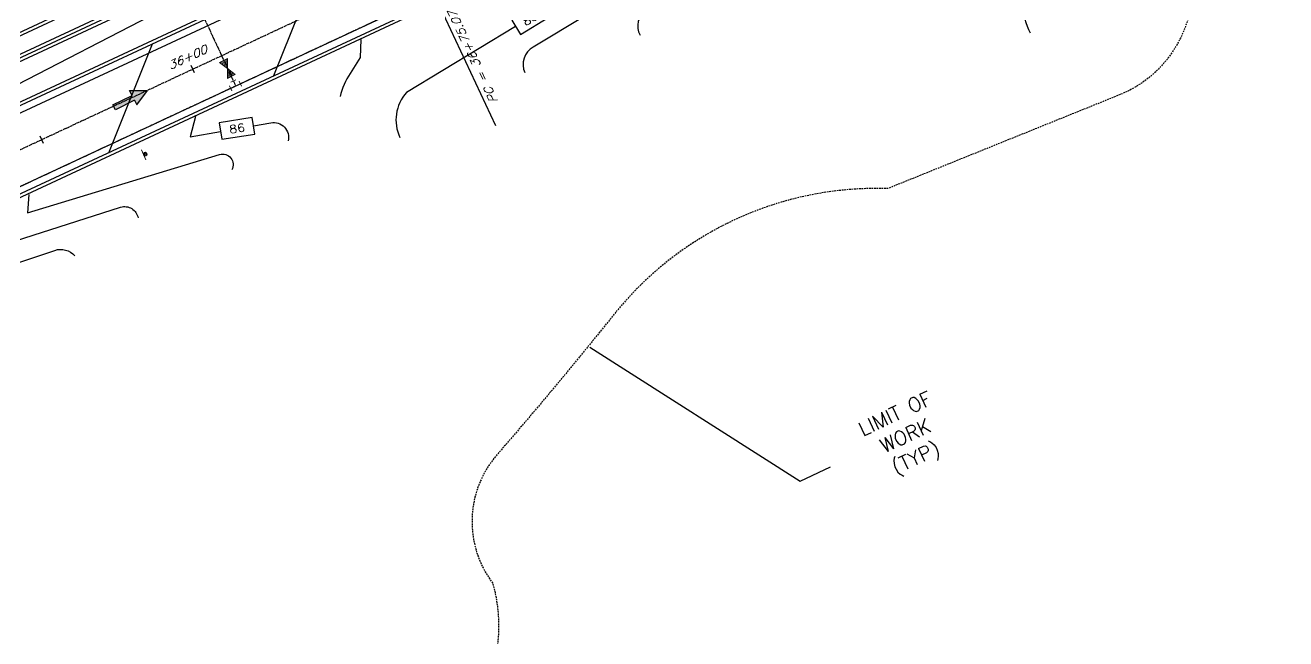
# Model space of a CAD drawing. Header units: feet. Extents: x 1024297 to 1030998, y 90489 to 94481.
# Drawn here: x 1026110.6 to 1026488.6, y 90906.7 to 91090.6 of the extents above; entities that cross this region are included whole.
import ezdxf
from ezdxf.enums import TextEntityAlignment as Align

# ---------------------------------------------------------------- set-up
doc = ezdxf.new("R2010")
doc.units = ezdxf.units.FT
doc.header["$MEASUREMENT"] = 0
for name, pattern in [('CENTER2', [1.125, 0.75, -0.125, 0.125, -0.125]), ('DASHED', [0.75, 0.5, -0.25]), ('WATER', [1.14, 0.9, -0.06, 0, -0.06, 0, -0.06, 0, -0.06])]:
    doc.linetypes.add(name, pattern=pattern)
for name, color, linetype in [('LOW', 7, 'DASHED'), ('P1COL', 4, 'Continuous'), ('P4LOWT', 5, 'Continuous'), ('P5PML', 1, 'Continuous'), ('P6BLL', 6, 'CENTER2'), ('P6CUL', 6, 'Continuous'), ('P6RWL', 6, 'Continuous'), ('P6WTL', 6, 'WATER'), ('P7COT', 3, 'Continuous'), ('P7EPL', 3, 'Continuous'), ('P7MSS', 3, 'Continuous'), ('P7TFA', 3, 'Continuous'), ('P7WTS', 3, 'Continuous'), ('STALBL', 3, 'Continuous'), ('STAPTS', 3, 'Continuous')]:
    doc.layers.add(name, color=color, linetype=linetype)
doc.styles.add('120L', font='simplex.shx', dxfattribs={"height": 4.24})
doc.styles.add('60', font='simplex.shx', dxfattribs={"width": 1.15, "height": 2.4})
doc.styles.add('60S', font='simplex.shx', dxfattribs={"width": 1.15, "oblique": 22, "height": 2.4})
doc.linetypes.add('ZIGZAG', pattern='A,0.0001,-0.2,[131,ltypeshp.shx,S=0.2,R=0,X=-0.2,Y=0],-0.4,[131,ltypeshp.shx,S=0.2,R=180,X=0.2,Y=0],-0.2', length=0.8001)
doc.dimstyles.get("Standard").update_dxf_attribs({"dimtxt": 0.18, "dimasz": 0.18, "dimexe": 0.18, "dimexo": 0.0625, "dimgap": 0.09, "dimtad": 0, "dimtih": 1, "dimtoh": 1, "dimdec": 4, "dimzin": 0, "dimdsep": 46, "dimtxsty": 'Standard', "dimcen": 0.09, "dimadec": 0, "dimazin": 0, "dimtfac": 1, "dimtdec": 4, "dimtofl": 0, "dimtmove": 0, "dimatfit": 3, "dimfxl": 1, "dimtolj": 1, "dimtzin": 0, "dimarcsym": 0})

# ---------------------------------------------------------------- blocks, each defined once
blk = doc.blocks.new('TEE')
at = {"color": 0, "linetype": 'ByBlock', "lineweight": 0}
for points in [[(-0.0416, 0.0213), (-0.0416, -0.0193)], [(0.0193, 0.0416), (-0.0213, 0.0416)], [(0.0396, -0.0193), (0.0396, 0.0213)]]:
    blk.add_lwpolyline(points, dxfattribs=at)
blk = doc.blocks.new('PWG')
at = {"color": 0, "linetype": 'ByBlock', "lineweight": 0}
for points in [[(-0.0007, 0.0007), (-0.0334, -0.0661), (0.032, -0.0661), (-0.0007, 0.0007), (-0.0334, 0.0675), (0.032, 0.0675), (-0.0007, 0.0007), (-0.0007, -0.0661)], [(-0.0263, 0.0504), (-0.0263, 0.0675)], [(-0.0178, 0.0675), (-0.0178, 0.0334)], [(-0.0092, 0.0178), (-0.0092, 0.0675)], [(-0.0007, 0.0675), (-0.0007, 0.0007), (0.0078, 0.0178), (0.0078, 0.0675)], [(0.0163, 0.0675), (0.0163, 0.0334)], [(0.0249, 0.0504), (0.0249, 0.0675)], [(-0.0263, -0.049), (-0.0263, -0.0661)], [(-0.0178, -0.0661), (-0.0178, -0.032)], [(-0.0092, -0.0163), (-0.0092, -0.0661)], [(0.0078, -0.0661), (0.0078, -0.0163)], [(0.0163, -0.032), (0.0163, -0.0661)], [(0.0249, -0.0661), (0.0249, -0.049)]]:
    blk.add_lwpolyline(points, dxfattribs=at)
blk = doc.blocks.new('SIGN1')
at = {"color": 0, "linetype": 'ByBlock', "lineweight": 0}
for points in [[(-0.0406, 0.0135), (0.0399, 0.0135)], [(0.0128, 0.0003), (0.0115, 0.0073), (0.0066, 0.0121), (-0.0003, 0.0135), (-0.0073, 0.0121), (-0.0121, 0.0073), (-0.0135, 0.0003), (-0.0121, -0.0066), (-0.0073, -0.0115), (-0.0003, -0.0128), (0.0066, -0.0115), (0.0115, -0.0066), (0.0128, 0.0003), (0.0128, 0.0003)], [(0.0066, 0.0003), (0.0045, 0.0052), (-0.0003, 0.0073), (-0.0052, 0.0052), (-0.0073, 0.0003), (-0.0052, -0.0045), (-0.0003, -0.0066), (0.0045, -0.0045), (0.0066, 0.0003), (0.0066, 0.0003)]]:
    blk.add_lwpolyline(points, dxfattribs=at)
blk = doc.blocks.new('CONID')
blk.add_lwpolyline([(-0.125, -0.0625), (0.125, -0.0625), (0.125, 0.0625), (-0.125, 0.0625)], close=True)
at = {"style": '60', "width": 1.15}
blk.add_attdef('CON', text='', height=0.06, dxfattribs=at).set_placement((0, 0), align=Align.MIDDLE)
blk = doc.blocks.new('LBL_TIC')
blk.add_line((0, -0.04165), (0, 0.04165))
blk = doc.blocks.new('STA_TIC')
blk.add_line((0, -0.04165), (0, 0.04165))
blk = doc.blocks.new('TF')
for p, q in [((0.0012, -0.0199), (0.0012, 0.0201)), ((0.0012, 0.0201), (0.1612, 0.0201)), ((0.1612, 0.0201), (0.1612, 0.0601)), ((0.1612, 0.0601), (0.2812, 0.0001)), ((0.1612, -0.0599), (0.2812, 0.0001)), ((0.1612, -0.0199), (0.0012, -0.0199)), ((0.1612, -0.0199), (0.1612, -0.0599))]:
    blk.add_line(p, q)
for points in [[(0.0012, 0.0201), (0.0012, -0.0199), (0.1612, 0.0201), (0.1612, -0.0199)], [(0.1612, -0.0599), (0.1612, 0.0601), (0.2812, 0.0001), (0.1612, 0.0601)]]:
    blk.add_solid(points)

msp = doc.modelspace()

# ---------------------------------------------------------------- linework, layer by layer
at = {"layer": 'LOW', "flags": 128}
msp.add_lwpolyline([(1026487.64424, 91169.44968), (1026488.61773, 91163.77801), (1026468.8009, 91152.06254, 0.45465874), (1026457.87593, 91117.96527), (1026459.67091, 91110.59393, -0.363365429), (1026439.69164, 91070.08568), (1026369.21569, 91041.6, 0.236134721), (1026287.16659, 91003.88709, -0.009538501), (1026252.05097, 90961.79289, 0.354342766), (1026250.77494, 90923.43942, -0.291515451), (1026236.25851, 90874.78012), (1026014.47541, 90719.07804, -0.231757789), (1025985.83782, 90714.55567, 0.228009917), (1025905.26578, 90702.41924, -0.049992423), (1025859.59246, 90677.58879, 0.175705847), (1025804.02015, 90626.24006, -0.151561834), (1025793.19485, 90615.25015), (1025772.06094, 90604.13043, -0.395759783), (1025752.56832, 90609.5113), (1025701.27003, 90687.55635), (1025610.89123, 90838.15484), (1025568.5652, 90913.27002), (1025457.48726, 91061.06746), (1025427.61403, 91105.86659), (1025358.81497, 91199.74535), (1025325.12948, 91232.22364), (1025312.02279, 91255.36881), (1025303.89052, 91274.05691)], format="xyb", dxfattribs=at)
at = {"layer": 'P1COL', "flags": 128}
for points in [[(1026363.09113, 91196.74833, -0.008806929), (1026360.58763, 91189.54237, 0.062549495), (1026356.95372, 91173.65839, -0.138682321), (1026354.39165, 91167.16055), (1026350.83344, 91162.49145, 0.107384554), (1026349.62182, 91156.48), (1026350.03341, 91129.15298, 0.280993135), (1026371.53788, 91118.39814, -1.041098811), (1026371.7166, 91114.32497), (1026354.45489, 91112.81175, -0.045989077), (1026319.00833, 91114.25983, 0.147471671), (1026309.30975, 91112.02608), (1026262.93171, 91084.02205, 0.385464759), (1026260.42078, 91076.37137)], [(1026423.0264, 91137.64099), (1026433.00706, 91139.2554, -0.822525386), (1026435.25086, 91133.19349), (1026419.18609, 91117.89486, 0.200477529), (1026409.90942, 91096.78892, 0.130552533), (1026411.99262, 91088.32148, 30.978578059)], [(1026328.87248, 91105.17407, -0.013262868), (1026318.25573, 91106.28956, 0.139113116), (1026313.34981, 91105.12027), (1026296.78813, 91095.11998, 0.378314231), (1026294.97545, 91087.57524)], [(1026257.65345, 91090.18021), (1026224.96553, 91070.44256, 0.302201669), (1026223.00222, 91056.88912)], [(1026211.22659, 91086.27229), (1026211.04722, 91080.91014), (1026208.0514, 91076.16034, 0.07525739), (1026205.02438, 91069.24263, 1.38889079)], [(1026179.08185, 91060.45014), (1026184.2854, 91061.35768, -0.533137892), (1026189.50755, 91055.90555)], [(1026111.68547, 91039.85549), (1026111.26153, 91034.37931), (1026168.93332, 91051.81782, -0.679934847), (1026172.55018, 91047.2541, -1.919812427)], [(1026107.68729, 91025.92984), (1026139.22499, 91036.02998, -0.460017488), (1026144.44815, 91032.81057)], [(1026007.68505, 90991.50814), (1026006.21752, 90985.39648), (1026119.49445, 91023.10908, -0.305764564), (1026125.48447, 91021.4378, 7.39288717)]]:
    msp.add_lwpolyline(points, format="xyb", dxfattribs=at)
for points in [[(1026185.17584, 91075.46638), (1026198.29091, 91108.06311)], [(1026105.17186, 91071.18247), (1026151.29478, 91095.00552), (1026148.94398, 91097.81335)], [(1026135.66153, 91052.37748), (1026148.7766, 91084.97421)], [(1026161.70061, 91063.17795), (1026160.0538, 91057.13152), (1026169.22912, 91058.73176)]]:
    msp.add_lwpolyline(points, dxfattribs=at)
at = {"layer": 'P5PML'}
for p, q in [((1025912.04242, 90972.37649), (1026224.71558, 91118.17838)), ((1026233.16794, 91100.05223), (1025828.58222, 90911.3908))]:
    msp.add_line(p, q, dxfattribs=at)
at = {"layer": 'P6BLL', "flags": 128}
msp.add_lwpolyline([(1026282.91228, 91653.54334), (1026340.35032, 91322.40312, -0.338677567), (1026228.94176, 91109.11531), (1025824.35604, 90920.45388, -0.348083339), (1025567.02299, 90981.6848), (1025370.83659, 91230.71249)], format="xyb", dxfattribs=at)
at = {"layer": 'P6CUL'}
for p, q in [((1026215.84059, 91137.21085), (1026024.13837, 91047.81863)), ((1025910.77457, 90975.09541), (1026223.44772, 91120.89731)), ((1026234.4358, 91097.3333), (1025829.85008, 90908.67188))]:
    msp.add_line(p, q, dxfattribs=at)
at = {"layer": 'P6RWL', "flags": 128}
for points in [[(1026281.36513, 91183.39628, -0.11971269), (1026217.95369, 91132.67931), (1026026.73654, 91043.51328)], [(1026281.74411, 91180.63371, -0.116865478), (1026218.79892, 91130.86669), (1026027.58178, 91041.70067)]]:
    msp.add_lwpolyline(points, format="xyb", dxfattribs=at)
at = {"layer": 'P6RWL', "linetype": 'ZIGZAG', "ltscale": 0.07, "flags": 128}
msp.add_lwpolyline([(1026288.15435, 91177.15614), (1026281.55682, 91182.01337, -0.118280734), (1026218.3763, 91131.773), (1026027.15916, 91042.60698)], format="xyb", dxfattribs=at)
at = {"layer": 'P6WTL'}
msp.add_line((1026131.74589, 91162.46531), (1026173.76609, 91072.35269), dxfattribs=at)
at = {"layer": 'P6WTL', "flags": 128}
msp.add_lwpolyline([(1026339.64238, 91384.99714), (1026350.2032, 91324.11216, -0.338677567), (1026233.16794, 91100.05223), (1025828.58222, 90911.3908, -0.348083339), (1025559.16781, 90975.49641), (1025451.23036, 91112.50598)], format="xyb", dxfattribs=at)
at = {"layer": 'P7EPL'}
for p, q in [((1026024.62206, 91049.14756), (1026215.41798, 91138.11715)), ((1026223.87034, 91119.991), (1025911.19719, 90974.18911)), ((1026234.01318, 91098.23961), (1025829.42746, 90909.57818))]:
    msp.add_line(p, q, dxfattribs=at)
at = {"layer": 'STAPTS'}
msp.add_line((1026228.94176, 91109.11531), (1026251.60474, 91060.51439), dxfattribs=at)

# ---------------------------------------------------------------- block references
at = {"layer": 'P6WTL', "xscale": 40.00000000003051, "yscale": 40, "zscale": 40, "rotation": 25.57995492413999}
msp.add_blockref('TEE', (1026173.76609, 91072.35269), dxfattribs=at)
at = {"layer": 'P7COT', "yscale": 40, "zscale": 40}
for p, xscale, rotation, values in [((1026262.06758, 91092.54671), 39.99999999995662, 31.53139658351757, {'CON': '88'}), ((1026174.14739, 91059.64251), 40.00000000000207, 8.915438443229634, {'CON': '86'})]:
    msp.add_blockref('CONID', p, dxfattribs=dict(at, xscale=xscale, rotation=rotation)).add_auto_attribs(values)
at = {"layer": 'P7MSS', "xscale": 40.00000000000402, "yscale": 40, "zscale": 40, "rotation": 113.2089395281711}
msp.add_blockref('SIGN1', (1026146.62095, 91051.96016), dxfattribs=at)
at = {"layer": 'P7TFA', "xscale": 40.00000000000613, "yscale": 40, "zscale": 40, "rotation": 26.83693855380814}
msp.add_blockref('TF', (1026137.25989, 91065.93589), dxfattribs=at)
at = {"layer": 'P7WTS', "xscale": 39.99999999996673, "yscale": 40, "zscale": 40, "rotation": 26.09516568815331}
msp.add_blockref('PWG', (1026171.31584, 91077.60728), dxfattribs=at)
at = {"layer": 'STALBL', "xscale": 28.8115246097939, "yscale": 28.81152460984595, "zscale": 28.81152460984394, "rotation": 25.00000084538593}
for name, p in [('LBL_TIC', (1026160.90717, 91077.39025)), ('STA_TIC', (1026115.59178, 91056.25934))]:
    msp.add_blockref(name, p, dxfattribs=at)

# ---------------------------------------------------------------- texts
at = {"layer": 'P4LOWT', "style": '120L'}
for s, p in [('LIMIT OF', (1026372.37349, 90972.25864)), ('WORK', (1026375.44532, 90965.67108)), ('(TYP)', (1026378.51715, 90959.08351))]:
    msp.add_text(s, height=4.24, rotation=25, dxfattribs=at).set_placement(p, align=Align.CENTER)
at = {"layer": 'STALBL', "style": '60S', "oblique": 22, "width": 1.15}
msp.add_text('36+00', height=2.4, rotation=25.0000008, dxfattribs=at).set_placement((1026160.06193, 91079.20287), align=Align.BOTTOM_CENTER)
at = {"layer": 'STAPTS', "style": '60S', "oblique": 22, "width": 1.15}
msp.add_text('PC = 36+75.07', height=2.4, rotation=115.0000008, dxfattribs=at).set_placement((1026240.27553, 91095.58241), align=Align.BOTTOM_RIGHT)

# ---------------------------------------------------------------- leaders
at = {"layer": 'P4LOWT'}
msp.add_leader([(1026279.96493, 90994.04324), (1026342.99538, 90953.92007), (1026352.13486, 90958.18188)], dimstyle='Standard', override={"dimasz": 0.18}, dxfattribs=at)

doc.saveas('drawing.dxf')
